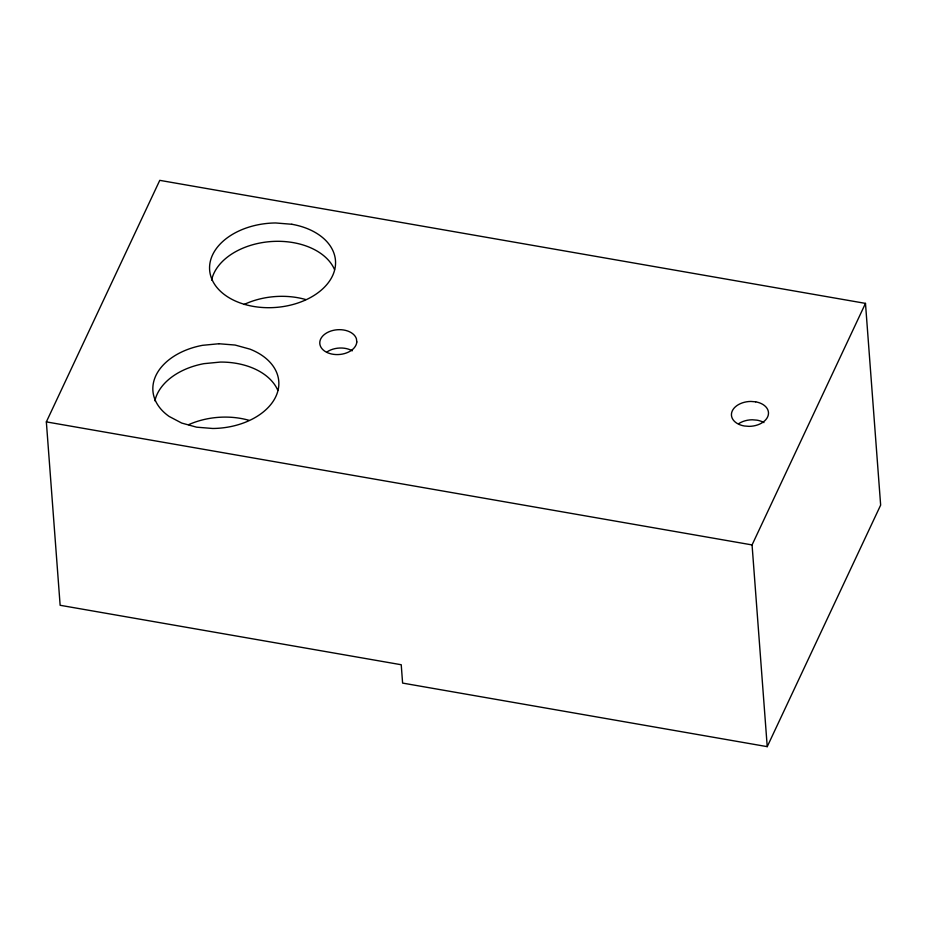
<?xml version="1.0" encoding="UTF-8"?>
<svg xmlns="http://www.w3.org/2000/svg" width="927" height="927" viewBox="0 0 927 927"><rect width="100%" height="100%" fill="white"/><g stroke="black" fill="none" stroke-linecap="round" stroke-linejoin="round"><path stroke-width="1.39" d="M46.35 421.889L159.768 180.348L865.482 303.384L880.65 505.111L767.232 746.652L402.608 683.083L401.229 664.74L60.139 605.285L46.35 421.889L752.064 544.925L865.482 303.384M752.064 544.925L767.232 746.652M188.668 424.67A63.106 42.225 -4.3 0 1 248.992 420.313M154.902 400.823A63.106 42.225 -4.3 0 1 203.928 363.662L220.325 362.075A63.106 42.225 -4.3 0 1 277.822 390.348M244.102 304.485A63.106 42.225 -4.3 0 1 305.701 299.537M211.611 280.058A63.106 42.225 -4.3 0 1 269.827 241.646A63.106 42.225 -4.3 0 1 334.531 269.572M327.231 351.762A18.563 12.422 -4.3 0 1 352.272 350.823M738.9 423.535A18.563 12.422 -4.3 0 1 752.249 419.78L757.011 420.163A18.563 12.422 -4.3 0 1 763.941 422.596M218.946 343.743L202.549 345.319A63.106 42.225 -4.3 0 0 169.154 416.443L181.692 423.06L196.57 427.173L212.746 428.483A63.106 42.225 -4.3 0 0 275.829 396.571A63.106 42.225 -4.3 0 0 250 349.155L235.134 345.053L218.946 343.743M291.843 224.276L275.655 222.967A63.106 42.225 -4.3 0 0 214.218 283.72A63.106 42.225 -4.3 0 0 318.772 292.167A63.106 42.225 -4.3 0 0 291.843 224.276M755.632 401.82L750.87 401.437A18.563 12.422 -4.3 0 0 731.727 412.422A18.563 12.422 -4.3 0 0 744.288 425.98L749.051 426.362A18.563 12.422 -4.3 0 0 768.193 415.366A18.563 12.422 -4.3 0 0 755.632 401.82M356.802 341.97L356.408 338.749A18.563 12.422 -4.3 0 0 327.104 332.677A18.563 12.422 -4.3 0 0 329.653 353.488A18.563 12.422 -4.3 0 0 356.802 341.97"/></g></svg>
